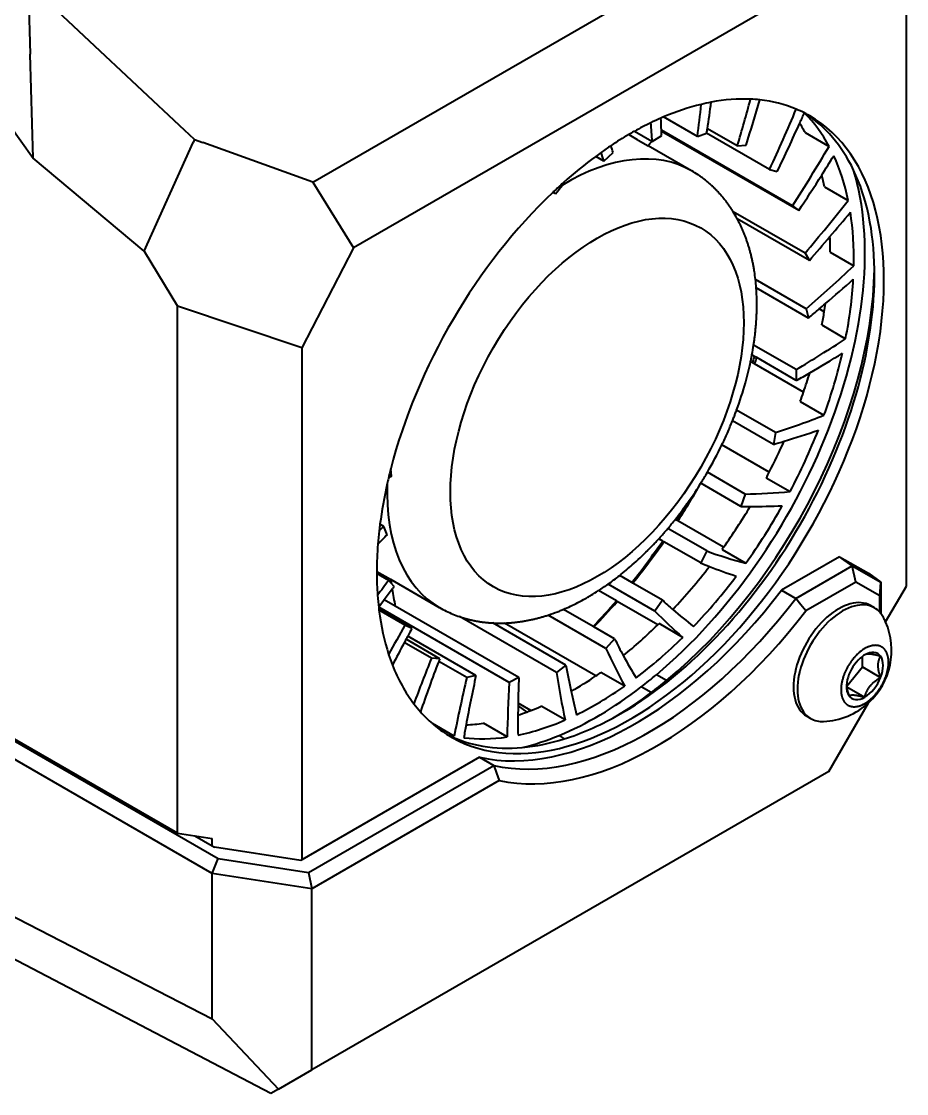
# Model space of a CAD drawing. Header units: millimetres. Extents: x 15 to 415, y 5 to 292.
# Drawn here: x 323.65 to 343.39, y 75.2 to 99.12 of the extents above; entities that cross this region are included whole.
import ezdxf

# ---------------------------------------------------------------- set-up
doc = ezdxf.new("R2010")
doc.units = ezdxf.units.MM
doc.layers.add('Geometries', color=7, linetype='Continuous')

msp = doc.modelspace()

# ---------------------------------------------------------------- linework, layer by layer
at = {"layer": 'Geometries', "linetype": 'Continuous', "lineweight": 40}
for p, q in [((330.1509, 95.5359), (341.3634, 102.0094)), ((342.2002, 100.5048), (331.0558, 94.0706)), ((323.8048, 99.967), (327.288, 96.7007)), ((323.8048, 99.967), (323.8489, 98.3965)), ((343.3938, 86.5204), (343.3938, 99.6626)), ((323.9141, 96.0728), (323.8489, 98.3965)), ((322.6703, 97.8066), (323.9141, 96.0728)), ((338.7299, 96.5566), (337.9742, 96.9928)), ((327.5131, 96.4896), (327.288, 96.7007)), ((337.711, 96.4473), (337.3222, 96.6718)), ((340.8513, 95.0082), (337.9273, 96.6964)), ((340.9897, 94.9024), (337.9284, 96.6698)), ((339.6185, 96.3455), (338.9529, 96.7298)), ((341.135, 96.6426), (341.6653, 96.3364)), ((326.3904, 93.995), (327.484, 96.4249)), ((327.5131, 96.4896), (327.484, 96.4249)), ((327.5131, 96.4896), (327.7001, 96.422)), ((330.1509, 95.5359), (327.7001, 96.422)), ((337.197, 96.6002), (337.2727, 96.5565)), ((337.2727, 96.5565), (337.3835, 96.4926)), ((337.4109, 96.4767), (337.3835, 96.4926)), ((337.4109, 96.4767), (337.63, 96.3502)), ((337.7205, 96.4418), (337.711, 96.4473)), ((337.7205, 96.4418), (337.9321, 96.5813)), ((338.7299, 96.5566), (338.9288, 96.6339)), ((338.9288, 96.6339), (338.9392, 96.6379)), ((340.3386, 95.8199), (338.9288, 96.6339)), ((336.6449, 96.0074), (336.8473, 96.1975)), ((338.5968, 95.7921), (337.63, 96.3502)), ((339.6185, 96.3455), (339.8144, 96.3643)), ((326.3904, 93.995), (323.9141, 96.0728)), ((336.6449, 96.0074), (336.4606, 96.1138)), ((338.6039, 95.7879), (338.6031, 95.7884)), ((340.3386, 95.8199), (340.5103, 95.7752)), ((330.1509, 95.5359), (331.0558, 94.0706)), ((335.6355, 95.3709), (335.7172, 95.4741)), ((335.7172, 95.4741), (335.7434, 95.5072)), ((335.561, 95.2768), (335.5038, 95.3098)), ((335.561, 95.2768), (335.6349, 95.3702)), ((335.6349, 95.3702), (335.6355, 95.3709)), ((341.5621, 95.4349), (342.0924, 95.1287)), ((340.8513, 95.0082), (340.9897, 94.9024)), ((341.129, 93.9542), (339.5271, 94.879)), ((341.2265, 93.793), (339.6183, 94.7215)), ((331.0558, 94.0706), (329.903, 91.8416)), ((326.3904, 93.995), (327.135, 92.7699)), ((341.129, 93.9542), (341.2265, 93.793)), ((341.6872, 93.9784), (342.2175, 93.6722)), ((341.1566, 92.7146), (340.0238, 93.3686)), ((341.2081, 92.5066), (340.0413, 93.1803)), ((327.135, 92.1758), (327.135, 92.7699)), ((329.903, 91.8416), (327.135, 92.7699)), ((341.1566, 92.7146), (341.2081, 92.5066)), ((341.5578, 92.6446), (341.4475, 92.7083)), ((341.5037, 92.3515), (342.034, 92.0454)), ((327.135, 81.0113), (327.135, 92.1758)), ((340.9327, 91.3562), (339.9833, 91.9043)), ((329.903, 91.8416), (329.903, 80.4172)), ((340.0059, 91.6494), (339.9459, 91.6841)), ((340.0524, 91.6226), (340.0059, 91.6494)), ((340.9353, 91.1128), (340.0524, 91.6226)), ((339.9588, 91.5072), (339.9157, 91.5321)), ((340.0045, 91.4808), (339.9588, 91.5072)), ((341.0951, 90.8511), (340.0045, 91.4808)), ((340.9327, 91.3562), (340.9353, 91.1128)), ((340.4694, 89.9524), (339.6039, 90.4521)), ((341.0213, 90.642), (341.5516, 90.3358)), ((340.423, 89.6866), (339.5119, 90.2127)), ((340.4694, 89.9524), (340.423, 89.6866)), ((340.3325, 89.0692), (339.2765, 89.679)), ((331.9071, 88.9791), (331.8879, 89.1392)), ((339.7916, 88.5788), (338.9505, 89.0644)), ((338.7982, 88.8118), (338.8042, 88.8214)), ((339.6988, 88.3049), (338.8042, 88.8214)), ((340.2661, 88.942), (340.7965, 88.6359)), ((339.7916, 88.5788), (339.6988, 88.3049)), ((338.2638, 88.0497), (338.276, 88.0653)), ((331.7333, 87.8571), (331.6491, 87.9057)), ((331.8083, 87.6713), (331.7333, 87.8571)), ((338.9359, 87.3094), (338.0688, 87.81)), ((338.2654, 87.9987), (338.2367, 88.0153)), ((338.295, 87.9816), (338.2654, 87.9987)), ((339.3144, 87.3931), (338.295, 87.9816)), ((337.9545, 87.5314), (337.8681, 87.5812)), ((337.9818, 87.5156), (337.9545, 87.5314)), ((338.8016, 87.0423), (337.9818, 87.5156)), ((339.2789, 87.3432), (339.8092, 87.037)), ((338.9359, 87.3094), (338.8016, 87.0423)), ((341.9009, 87.1809), (340.6025, 86.4313)), ((341.9009, 87.1809), (342.5421, 86.8162)), ((342.18, 86.9746), (341.9009, 87.1809)), ((331.5769, 86.8546), (331.8841, 86.6772)), ((340.9207, 86.2476), (342.18, 86.9746)), ((342.18, 86.9746), (342.1813, 86.9738)), ((342.1813, 86.9738), (342.8218, 86.6095)), ((342.2623, 86.6138), (342.1813, 86.9738)), ((331.8432, 86.651), (331.5769, 86.8048)), ((331.8981, 86.5889), (331.8432, 86.651)), ((331.8841, 86.6772), (332.9718, 86.0493)), ((337.2654, 86.6071), (336.9952, 86.7631)), ((337.2878, 86.5941), (337.2654, 86.6071)), ((337.9485, 86.2127), (337.2878, 86.5941)), ((342.2623, 86.6138), (341.1485, 85.9708)), ((342.7995, 86.3083), (342.2623, 86.6138)), ((342.5421, 86.8162), (342.8218, 86.6095)), ((342.7995, 86.3083), (342.8224, 86.608)), ((342.8218, 86.6095), (342.8224, 86.608)), ((342.8224, 86.608), (342.8224, 85.9135)), ((331.962, 86.5166), (331.8981, 86.5889)), ((336.9208, 86.194), (336.5223, 86.424)), ((337.7799, 85.9667), (336.7364, 86.5691)), ((340.6025, 86.4313), (340.9207, 86.2476)), ((342.9273, 85.7251), (343.3938, 86.5204)), ((331.9867, 86.0778), (331.7439, 86.218)), ((336.9408, 86.1824), (336.9208, 86.194)), ((337.8448, 85.6605), (336.9408, 86.1824)), ((337.9485, 86.2127), (337.7799, 85.9667)), ((342.7995, 85.9409), (342.7995, 86.3083)), ((332.3598, 85.5774), (331.6249, 86.0017)), ((334.5338, 84.3737), (331.6251, 86.0531)), ((332.2037, 85.6532), (331.6268, 85.9862)), ((334.7457, 84.4849), (331.9867, 86.0778)), ((332.9718, 86.0493), (332.9723, 86.0489)), ((332.9742, 86.0479), (332.9723, 86.0489)), ((336.6887, 85.1362), (335.4014, 85.8794)), ((336.402, 85.6252), (335.7411, 86.0067)), ((342.679, 86.0394), (342.5915, 86.0899)), ((332.3598, 85.5774), (332.2037, 85.6532)), ((335.5869, 84.5955), (333.4248, 85.8437)), ((335.7953, 84.7613), (334.1647, 85.7028)), ((336.4652, 84.5217), (334.4237, 85.7003)), ((338.4034, 85.3821), (337.8731, 85.6883)), ((333.7903, 84.5334), (332.2696, 85.4113)), ((336.4183, 85.6158), (336.402, 85.6252)), ((336.8824, 85.3478), (336.4183, 85.6158)), ((332.7954, 84.9172), (332.1914, 85.266)), ((332.9804, 84.9042), (332.2298, 85.3376)), ((336.8824, 85.3478), (336.6887, 85.1362)), ((337.0755, 84.9757), (337.0761, 84.9753)), ((342.4076, 84.7232), (342.4076, 84.9545)), ((332.9804, 84.9042), (332.7954, 84.9172)), ((333.5863, 84.483), (332.9582, 84.8456)), ((335.7953, 84.7613), (335.5869, 84.5955)), ((342.0575, 84.2878), (342.4076, 84.7232)), ((342.4076, 84.7232), (342.8159, 84.4874)), ((333.7903, 84.5334), (333.5863, 84.483)), ((334.7457, 84.4849), (334.5338, 84.3737)), ((337.1068, 84.2924), (336.5764, 84.5986)), ((338.0401, 84.4188), (337.8151, 84.5487)), ((337.6966, 84.1476), (337.4754, 84.2754)), ((342.0583, 84.2809), (342.4624, 84.0476)), ((334.7288, 83.8543), (334.9226, 83.7151)), ((335.0128, 83.7488), (334.7298, 83.9122)), ((335.777, 83.538), (335.2466, 83.8442)), ((341.6578, 82.3877), (342.5485, 83.9228)), ((341.254, 83.5712), (341.1665, 83.6217)), ((333.3025, 83.1776), (332.8184, 83.457)), ((334.4857, 83.1596), (333.9553, 83.4658)), ((323.4634, 83.0903), (328.037, 80.4497)), ((327.135, 81.0113), (323.4987, 83.1107)), ((335.6469, 83.1947), (335.7574, 83.1154)), ((327.9076, 80.1162), (323.3598, 82.7418)), ((333.8689, 82.7069), (329.903, 80.4172)), ((333.8689, 82.7069), (334.1871, 82.5232)), ((329.2134, 75.2029), (315.3315, 82.4687)), ((330.055, 80.1375), (334.1871, 82.5232)), ((341.6578, 82.3877), (330.1298, 75.732)), ((334.3089, 82.1852), (330.1298, 79.7724)), ((320.1252, 80.8743), (327.9076, 76.8698)), ((327.135, 81.0113), (327.5214, 80.9516)), ((327.5214, 80.9516), (327.9077, 80.7285)), ((327.5214, 80.9516), (327.9077, 80.8918)), ((327.9077, 80.7285), (327.9077, 80.8918)), ((327.9077, 80.7285), (327.9542, 80.7016)), ((329.8797, 80.4038), (327.9542, 80.7016)), ((327.9076, 80.1162), (328.037, 80.4497)), ((328.037, 80.4497), (330.055, 80.1375)), ((329.903, 80.4172), (329.8797, 80.4038)), ((330.055, 80.1375), (330.1298, 79.7724)), ((330.1298, 79.7724), (327.9076, 80.1162)), ((327.9076, 76.8698), (327.9076, 80.1162)), ((330.1298, 75.732), (330.1298, 79.7724)), ((327.9076, 76.8698), (329.3859, 75.3025)), ((329.3859, 75.3025), (330.1298, 75.732)), ((329.3859, 75.3025), (329.2134, 75.2029))]:
    msp.add_line(p, q, dxfattribs=at)
at = {"layer": 'Geometries', "linetype": 'Continuous', "lineweight": 40, "flags": 128}
for points in [[(338.6031, 95.7884), (338.601, 95.7896), (338.5968, 95.7921)], [(339.5271, 94.879), (339.52, 94.8904), (339.5103, 94.9057), (339.5006, 94.921), (339.4907, 94.9362), (339.4808, 94.9512), (339.4708, 94.9662), (339.4608, 94.9811), (339.4507, 94.996), (339.4405, 95.0107), (339.4302, 95.0253), (339.4198, 95.0399), (339.4094, 95.0543), (339.3989, 95.0687), (339.3883, 95.083), (339.3777, 95.0972), (339.3669, 95.1113), (339.3561, 95.1253), (339.3453, 95.1393), (339.3343, 95.1531), (339.3233, 95.1669), (339.3122, 95.1805), (339.3011, 95.1941), (339.2898, 95.2076), (339.2785, 95.221), (339.2672, 95.2343), (339.2557, 95.2475), (339.2442, 95.2606), (339.2327, 95.2736), (339.221, 95.2866), (339.2093, 95.2994), (339.1975, 95.3122), (339.1857, 95.3248), (339.1737, 95.3374), (339.1618, 95.3499), (339.1497, 95.3623), (339.1376, 95.3746), (339.1254, 95.3868), (339.1131, 95.3989), (339.1008, 95.4109), (339.0884, 95.4228), (339.076, 95.4347), (339.0635, 95.4464), (339.0509, 95.458), (339.0382, 95.4696), (339.0255, 95.4811), (339.0127, 95.4924), (338.9999, 95.5037), (338.987, 95.5149), (338.974, 95.526), (338.961, 95.537), (338.9479, 95.5479), (338.9348, 95.5587), (338.9215, 95.5694), (338.9083, 95.58), (338.8949, 95.5906), (338.8815, 95.601), (338.868, 95.6113), (338.8545, 95.6216), (338.8409, 95.6317), (338.8273, 95.6418), (338.8136, 95.6517), (338.7998, 95.6616), (338.786, 95.6714), (338.7721, 95.681), (338.7582, 95.6906), (338.7442, 95.7001), (338.7441, 95.7002)], [(340.0004, 93.5438), (339.9981, 93.5586), (339.9948, 93.5792), (339.9914, 93.5998), (339.9879, 93.6204), (339.9843, 93.6409), (339.9807, 93.6614), (339.9769, 93.6818), (339.973, 93.7021), (339.9691, 93.7224), (339.965, 93.7426), (339.9609, 93.7627), (339.9566, 93.7828), (339.9523, 93.8029), (339.9479, 93.8229), (339.9434, 93.8428), (339.9388, 93.8626), (339.9341, 93.8824), (339.9293, 93.9022), (339.9244, 93.9218), (339.9194, 93.9414), (339.9143, 93.961), (339.9092, 93.9804), (339.9039, 93.9998), (339.8986, 94.0192), (339.8932, 94.0384), (339.8876, 94.0577), (339.882, 94.0768), (339.8763, 94.0959), (339.8705, 94.1148), (339.8646, 94.1338), (339.8586, 94.1526), (339.8526, 94.1714), (339.8464, 94.1901), (339.8402, 94.2088), (339.8338, 94.2273), (339.8274, 94.2458), (339.8209, 94.2643), (339.8143, 94.2826), (339.8076, 94.3009), (339.8008, 94.3191), (339.7939, 94.3372), (339.787, 94.3553), (339.7799, 94.3732), (339.7728, 94.3911), (339.7656, 94.4089), (339.7583, 94.4267), (339.7509, 94.4443), (339.7434, 94.4619), (339.7359, 94.4794), (339.7282, 94.4968), (339.7205, 94.5142), (339.7127, 94.5315), (339.7048, 94.5486), (339.6968, 94.5657), (339.6887, 94.5828), (339.6806, 94.5997), (339.6723, 94.6166), (339.664, 94.6334), (339.6556, 94.65), (339.6472, 94.6667), (339.6386, 94.6832), (339.6299, 94.6996), (339.6212, 94.716), (339.6183, 94.7215)], [(339.9833, 91.9043), (339.9859, 91.9212), (339.9893, 91.9442), (339.9927, 91.9673), (339.9959, 91.9903), (339.9991, 92.0133), (340.0022, 92.0363), (340.0052, 92.0593), (340.0081, 92.0823), (340.0109, 92.1053), (340.0137, 92.1282), (340.0163, 92.1511), (340.0189, 92.174), (340.0214, 92.1969), (340.0237, 92.2198), (340.026, 92.2426), (340.0283, 92.2654), (340.0304, 92.2882), (340.0324, 92.311), (340.0344, 92.3338), (340.0362, 92.3565), (340.038, 92.3793), (340.0397, 92.4019), (340.0413, 92.4246), (340.0428, 92.4473), (340.0442, 92.4699), (340.0455, 92.4925), (340.0468, 92.5151), (340.0479, 92.5376), (340.049, 92.5601), (340.0499, 92.5826), (340.0508, 92.6051), (340.0516, 92.6276), (340.0518, 92.6318)], [(339.9157, 91.5321), (339.9196, 91.5506), (339.9244, 91.5738), (339.9291, 91.5971), (339.9337, 91.6203), (339.9343, 91.6237)], [(339.9343, 91.6237), (339.9382, 91.6435), (339.9426, 91.6667), (339.9459, 91.6841)], [(339.567, 90.3535), (339.5715, 90.3653), (339.5803, 90.3884), (339.5889, 90.4115), (339.5975, 90.4346), (339.6039, 90.4521)], [(339.5119, 90.2126), (339.5177, 90.2271), (339.5269, 90.2501), (339.5359, 90.2731), (339.545, 90.2962), (339.5539, 90.3192), (339.5628, 90.3423), (339.567, 90.3535)], [(338.4023, 88.2313), (338.4136, 88.2466), (338.4284, 88.2666), (338.4431, 88.2867), (338.4461, 88.2909)], [(338.4461, 88.2909), (338.4577, 88.3068), (338.4598, 88.3097)], [(338.2367, 88.0153), (338.248, 88.0296), (338.2633, 88.049), (338.2638, 88.0497)], [(338.0198, 87.7526), (338.0287, 87.7629), (338.0446, 87.7816), (338.0606, 87.8003), (338.0688, 87.81)], [(337.7829, 87.4891), (337.7838, 87.49), (337.8004, 87.5078), (337.817, 87.5256), (337.8336, 87.5435), (337.8501, 87.5614), (337.8665, 87.5794), (337.8681, 87.5812)], [(337.8681, 87.5812), (337.8829, 87.5975), (337.8993, 87.6156), (337.9121, 87.6299)], [(337.9121, 87.6299), (337.9156, 87.6338), (337.9319, 87.6521), (337.9481, 87.6704), (337.9643, 87.6888), (337.9805, 87.7072), (337.9966, 87.7257), (338.0127, 87.7443), (338.0198, 87.7526)], [(337.6216, 87.3225), (337.6323, 87.3333), (337.6394, 87.3404)], [(336.2291, 86.2469), (336.2325, 86.2488), (336.2507, 86.2591), (336.2528, 86.2603)], [(336.2528, 86.2603), (336.2633, 86.2663), (336.2825, 86.2773), (336.3017, 86.2884), (336.3208, 86.2997), (336.34, 86.311), (336.3566, 86.3208)], [(341.1485, 85.9708), (341.0347, 86.1093), (340.9207, 86.2476)], [(335.294, 85.8459), (335.2994, 85.8475), (335.3189, 85.8533), (335.3383, 85.8593), (335.3578, 85.8653), (335.3772, 85.8715), (335.3967, 85.8778), (335.4014, 85.8793)], [(335.6076, 85.9528), (335.6112, 85.9541), (335.6168, 85.9563)], [(335.6168, 85.9563), (335.6307, 85.9617), (335.6502, 85.9694), (335.6697, 85.9772), (335.6892, 85.9852), (335.7087, 85.9932), (335.7282, 86.0013), (335.7411, 86.0067)], [(333.4248, 85.8437), (333.4326, 85.8411), (333.4452, 85.8368)], [(333.4452, 85.8368), (333.4488, 85.8356), (333.4651, 85.8303), (333.4813, 85.8251), (333.4977, 85.82), (333.514, 85.815), (333.5305, 85.8101), (333.5469, 85.8053), (333.5634, 85.8006), (333.58, 85.796), (333.5966, 85.7916), (333.6133, 85.7872), (333.6299, 85.7829), (333.6467, 85.7787), (333.6635, 85.7746), (333.6803, 85.7707), (333.6972, 85.7668), (333.7141, 85.7631), (333.7311, 85.7594), (333.7481, 85.7559), (333.7651, 85.7524), (333.7822, 85.7491), (333.7993, 85.7458), (333.8165, 85.7427), (333.8337, 85.7397), (333.851, 85.7368), (333.8683, 85.734), (333.8856, 85.7313), (333.903, 85.7287), (333.9204, 85.7262), (333.9379, 85.7238), (333.9554, 85.7215), (333.9729, 85.7193), (333.9905, 85.7173), (334.0082, 85.7153), (334.0258, 85.7135), (334.0435, 85.7117), (334.0613, 85.7101), (334.079, 85.7086), (334.0969, 85.7071), (334.1147, 85.7058), (334.1326, 85.7046), (334.1505, 85.7035), (334.1647, 85.7028)], [(334.4237, 85.7003), (334.4422, 85.701), (334.4607, 85.7018), (334.4792, 85.7027), (334.4978, 85.7037), (334.5164, 85.7048), (334.535, 85.706), (334.5537, 85.7074), (334.5724, 85.7088), (334.5911, 85.7104), (334.6098, 85.7121), (334.6286, 85.7139), (334.6474, 85.7158), (334.6662, 85.7178), (334.6851, 85.7199), (334.704, 85.7221), (334.7229, 85.7245), (334.7418, 85.727), (334.7608, 85.7295), (334.7797, 85.7322), (334.7987, 85.735), (334.8178, 85.7379), (334.8368, 85.741), (334.8559, 85.7441), (334.875, 85.7474), (334.8941, 85.7507), (334.9132, 85.7542), (334.9324, 85.7578), (334.9516, 85.7615), (334.9707, 85.7653), (334.99, 85.7693), (335.0092, 85.7733), (335.0284, 85.7775), (335.0477, 85.7817), (335.067, 85.7861), (335.0863, 85.7906), (335.1056, 85.7952), (335.1249, 85.8), (335.1443, 85.8048), (335.1485, 85.8059)], [(335.1485, 85.8059), (335.1636, 85.8097), (335.183, 85.8148), (335.2024, 85.82), (335.2217, 85.8252), (335.2411, 85.8306), (335.2606, 85.8361), (335.28, 85.8418), (335.294, 85.8459)], [(342.4624, 83.9067), (342.4742, 83.9136), (342.4861, 83.921), (342.4981, 83.9287), (342.5102, 83.9368), (342.5223, 83.9452), (342.5344, 83.9539), (342.5464, 83.9629), (342.5585, 83.9723), (342.5707, 83.9821), (342.5831, 83.9925), (342.5956, 84.0032), (342.608, 84.0143), (342.6204, 84.0258), (342.6328, 84.0376), (342.6452, 84.0498), (342.6576, 84.0624), (342.6685, 84.0738), (342.6794, 84.0856), (342.6902, 84.0976), (342.701, 84.1099), (342.7116, 84.1224), (342.722, 84.135), (342.7323, 84.1478), (342.7425, 84.1608), (342.7526, 84.174), (342.7627, 84.1877), (342.7727, 84.2016), (342.7825, 84.2157), (342.7922, 84.2299), (342.8017, 84.2444), (342.8109, 84.2587), (342.8199, 84.2732), (342.8287, 84.2878), (342.8374, 84.3025), (342.846, 84.3176), (342.8543, 84.3329), (342.8625, 84.3482), (342.8705, 84.3636), (342.8782, 84.379), (342.8855, 84.3943), (342.8927, 84.4096), (342.8996, 84.4249), (342.9062, 84.4402), (342.9128, 84.4558), (342.9191, 84.4714), (342.9251, 84.487), (342.9308, 84.5025), (342.9364, 84.518), (342.9415, 84.5332), (342.9464, 84.5483), (342.9511, 84.5634), (342.9554, 84.5783), (342.9601, 84.5952), (342.9645, 84.612), (342.9686, 84.6287), (342.9723, 84.6451), (342.9756, 84.6614), (342.9787, 84.6772), (342.9814, 84.6929), (342.9838, 84.7083), (342.9859, 84.7235), (342.9877, 84.7388), (342.9893, 84.7538), (342.9905, 84.7686), (342.9915, 84.7832), (342.9922, 84.7974), (342.9926, 84.8115), (342.9927, 84.8252), (342.9926, 84.8388), (342.9922, 84.8523), (342.9915, 84.8658), (342.9905, 84.8792), (342.9893, 84.8925), (342.9878, 84.9055), (342.986, 84.9184), (342.9839, 84.9312), (342.9815, 84.9439), (342.9788, 84.9566), (342.9757, 84.9692), (342.9723, 84.9816), (342.9686, 84.9938), (342.9645, 85.0058), (342.9602, 85.0176), (342.9554, 85.0291), (342.951, 85.0392), (342.9462, 85.049), (342.9412, 85.0586), (342.936, 85.068), (342.9304, 85.0771), (342.9248, 85.0858), (342.9188, 85.0943), (342.9127, 85.1025), (342.9062, 85.1104), (342.8995, 85.1182), (342.8924, 85.1256), (342.8852, 85.1328), (342.8776, 85.1396), (342.8699, 85.1462), (342.8621, 85.1523), (342.854, 85.158), (342.8458, 85.1634), (342.8374, 85.1685), (342.8286, 85.1734), (342.8196, 85.1779), (342.8104, 85.182), (342.801, 85.1858), (342.7915, 85.1892), (342.782, 85.1922), (342.7723, 85.1949), (342.7625, 85.1972), (342.7526, 85.1991), (342.7423, 85.2008), (342.7319, 85.202), (342.7215, 85.2029), (342.7109, 85.2035), (342.7002, 85.2037), (342.6896, 85.2035), (342.679, 85.2031), (342.6683, 85.2022), (342.6576, 85.2011), (342.6453, 85.1994), (342.6329, 85.1973), (342.6205, 85.1948), (342.6081, 85.192), (342.5957, 85.1887), (342.5835, 85.1851), (342.5713, 85.1812), (342.5592, 85.177), (342.5471, 85.1724), (342.5347, 85.1675), (342.5225, 85.1622), (342.5103, 85.1566), (342.4982, 85.1507), (342.4861, 85.1445), (342.4742, 85.1381), (342.4624, 85.1314), (342.4505, 85.1244), (342.4386, 85.1171), (342.4266, 85.1094), (342.4145, 85.1013), (342.4024, 85.0928), (342.3904, 85.0842), (342.3783, 85.0751), (342.3662, 85.0657), (342.354, 85.0559), (342.3416, 85.0456), (342.3292, 85.0349), (342.3167, 85.0238), (342.3043, 85.0123), (342.2919, 85.0005), (342.2795, 84.9883), (342.2671, 84.9757), (342.2562, 84.9642), (342.2453, 84.9525), (342.2345, 84.9404), (342.2237, 84.9281), (342.2131, 84.9156), (342.2027, 84.9031), (342.1924, 84.8903), (342.1822, 84.8773), (342.1722, 84.864), (342.162, 84.8504), (342.152, 84.8365), (342.1422, 84.8224), (342.1325, 84.8081), (342.123, 84.7937), (342.1138, 84.7794), (342.1048, 84.7649), (342.096, 84.7503), (342.0874, 84.7355), (342.0788, 84.7204), (342.0704, 84.7052), (342.0622, 84.6899), (342.0542, 84.6745), (342.0465, 84.659), (342.0392, 84.6438), (342.032, 84.6285), (342.0251, 84.6132), (342.0185, 84.5978), (342.0119, 84.5822), (342.0057, 84.5666), (341.9996, 84.5511), (341.9939, 84.5355), (341.9884, 84.52), (341.9832, 84.5048), (341.9783, 84.4897), (341.9737, 84.4747), (341.9693, 84.4597), (341.9646, 84.4428), (341.9602, 84.426), (341.9562, 84.4094), (341.9524, 84.3929), (341.9491, 84.3766), (341.946, 84.3608), (341.9433, 84.3452), (341.9409, 84.3298), (341.9388, 84.3146), (341.937, 84.2993), (341.9354, 84.2842), (341.9342, 84.2694), (341.9332, 84.2549), (341.9326, 84.2406), (341.9322, 84.2266), (341.932, 84.2128), (341.9322, 84.1993), (341.9326, 84.1857), (341.9332, 84.1723), (341.9342, 84.1589), (341.9354, 84.1455), (341.9369, 84.1325), (341.9387, 84.1196), (341.9408, 84.1069), (341.9432, 84.0942), (341.946, 84.0814), (341.949, 84.0689), (341.9524, 84.0564), (341.9561, 84.0442), (341.9602, 84.0322), (341.9646, 84.0205), (341.9693, 84.0089), (341.9737, 83.9989), (341.9785, 83.989), (341.9835, 83.9794), (341.9887, 83.9701), (341.9943, 83.9609), (341.9999, 83.9522), (342.0059, 83.9438), (342.012, 83.9356), (342.0185, 83.9277), (342.0253, 83.9199), (342.0323, 83.9124), (342.0396, 83.9053), (342.0471, 83.8984), (342.0548, 83.8919), (342.0626, 83.8858), (342.0707, 83.88), (342.0789, 83.8746), (342.0874, 83.8695), (342.0962, 83.8647), (342.1051, 83.8602), (342.1143, 83.856), (342.1237, 83.8523), (342.1332, 83.8488), (342.1427, 83.8458), (342.1524, 83.8432), (342.1622, 83.8409), (342.1722, 83.8389), (342.1824, 83.8373), (342.1928, 83.836), (342.2033, 83.8351), (342.2138, 83.8346), (342.2245, 83.8344), (342.2351, 83.8345), (342.2457, 83.835), (342.2564, 83.8358), (342.2671, 83.8369), (342.2795, 83.8386), (342.2918, 83.8407), (342.3042, 83.8432), (342.3166, 83.8461), (342.329, 83.8493), (342.3412, 83.8529), (342.3534, 83.8568), (342.3655, 83.861), (342.3777, 83.8656), (342.39, 83.8706), (342.4022, 83.8759), (342.4144, 83.8815), (342.4265, 83.8874), (342.4386, 83.8935), (342.4505, 83.9), (342.4624, 83.9067)], [(342.5047, 85.0049), (342.5029, 85.0046), (342.4977, 85.0035), (342.4926, 85.0023), (342.4877, 85.001), (342.4829, 84.9995), (342.4793, 84.9983), (342.4757, 84.9969), (342.4722, 84.9954), (342.4689, 84.9939), (342.4656, 84.9922), (342.4624, 84.9904)], [(342.7995, 84.9632), (342.7909, 84.9655), (342.779, 84.9685), (342.7674, 84.9715), (342.7561, 84.9743), (342.7451, 84.9769), (342.7345, 84.9795), (342.7231, 84.9821), (342.7121, 84.9846), (342.7014, 84.987), (342.691, 84.9892), (342.6809, 84.9913), (342.6705, 84.9934), (342.6605, 84.9953), (342.6507, 84.9971), (342.6412, 84.9987), (342.632, 85.0002), (342.6231, 85.0016), (342.6129, 85.003), (342.6031, 85.0043), (342.5936, 85.0053), (342.5844, 85.0062), (342.5754, 85.0069), (342.5667, 85.0075), (342.5582, 85.0079), (342.5501, 85.008), (342.5422, 85.008), (342.5362, 85.0079), (342.5304, 85.0077), (342.5247, 85.0073), (342.5192, 85.0068), (342.5138, 85.0062), (342.5083, 85.0055), (342.5047, 85.0049)], [(342.7612, 84.7547), (342.7614, 84.7669), (342.7618, 84.7789), (342.7626, 84.7907), (342.7638, 84.8024), (342.7652, 84.814), (342.7666, 84.8231), (342.7682, 84.832), (342.7699, 84.8409), (342.7719, 84.8498), (342.7741, 84.8587), (342.7767, 84.868), (342.7795, 84.8773), (342.7826, 84.8866), (342.786, 84.8959), (342.7896, 84.9052), (342.7935, 84.9145), (342.7968, 84.9219), (342.8002, 84.9292), (342.8039, 84.9366), (342.8077, 84.944), (342.8117, 84.9514), (342.8159, 84.9589)], [(342.8159, 84.9589), (342.8032, 84.9622), (342.7995, 84.9632)], [(342.8159, 84.4874), (342.8113, 84.5009), (342.807, 84.514), (342.8028, 84.5268), (342.7989, 84.5394), (342.7953, 84.5516), (342.7918, 84.5636), (342.7885, 84.5753), (342.7852, 84.588), (342.7821, 84.6003), (342.7792, 84.6124), (342.7766, 84.6243), (342.7741, 84.6359), (342.7718, 84.6479), (342.7697, 84.6598), (342.7679, 84.6714), (342.7662, 84.6828), (342.7648, 84.694), (342.7637, 84.705), (342.7626, 84.7178), (342.7618, 84.7303), (342.7614, 84.7426), (342.7612, 84.7547)], [(342.4624, 84.0476), (342.4659, 84.0603), (342.4695, 84.0728), (342.4732, 84.0849), (342.477, 84.0967), (342.4809, 84.1083), (342.4849, 84.1196), (342.4891, 84.1307), (342.4937, 84.1426), (342.4985, 84.1542), (342.5035, 84.1656), (342.5086, 84.1768), (342.5138, 84.1877), (342.5195, 84.1991), (342.5254, 84.2102), (342.5315, 84.2211), (342.5377, 84.2318), (342.5441, 84.2423), (342.5507, 84.2526), (342.5587, 84.2646), (342.567, 84.2763), (342.5756, 84.2878), (342.5844, 84.2991), (342.5938, 84.3105), (342.6035, 84.3216), (342.6135, 84.3326), (342.6239, 84.3435), (342.6346, 84.3543), (342.6434, 84.3627), (342.6524, 84.371), (342.6616, 84.3792), (342.6711, 84.3874), (342.6809, 84.3956), (342.6916, 84.4042), (342.7027, 84.4128), (342.7141, 84.4213), (342.7258, 84.4299), (342.738, 84.4384), (342.7506, 84.447), (342.7607, 84.4537), (342.7712, 84.4604), (342.7819, 84.4671), (342.7929, 84.4739), (342.8043, 84.4806), (342.8159, 84.4874)], [(342.0551, 84.316), (342.0555, 84.3088), (342.0567, 84.2958), (342.0575, 84.2878)], [(342.0575, 84.2878), (342.0581, 84.2826), (342.0583, 84.2809)], [(342.0583, 84.2809), (342.0595, 84.272), (342.061, 84.2612), (342.0628, 84.2502), (342.0648, 84.239), (342.067, 84.2276), (342.0696, 84.2153), (342.0724, 84.2027), (342.0755, 84.1898), (342.0789, 84.1767), (342.0825, 84.1632), (342.0864, 84.1494), (342.0897, 84.1383), (342.0931, 84.127), (342.0967, 84.1154), (342.1006, 84.1036), (342.1046, 84.0915), (342.1088, 84.0792)], [(342.1088, 84.0792), (342.1123, 84.0811), (342.1159, 84.0829), (342.1196, 84.0846), (342.1234, 84.0862), (342.1273, 84.0876), (342.1314, 84.0889), (342.1355, 84.0902), (342.1402, 84.0914), (342.145, 84.0925), (342.1499, 84.0934), (342.155, 84.0943), (342.1603, 84.095), (342.166, 84.0956), (342.1718, 84.0961), (342.1779, 84.0965), (342.1841, 84.0967), (342.1905, 84.0968), (342.1971, 84.0968), (342.2051, 84.0966), (342.2134, 84.0962), (342.222, 84.0957), (342.2309, 84.095), (342.2402, 84.0941), (342.2499, 84.093), (342.2599, 84.0917), (342.2703, 84.0902), (342.2811, 84.0886), (342.2898, 84.0871), (342.2988, 84.0855), (342.308, 84.0838), (342.3176, 84.082), (342.3273, 84.0801), (342.3381, 84.0779), (342.3491, 84.0755), (342.3605, 84.073), (342.3723, 84.0703), (342.3844, 84.0674), (342.397, 84.0644), (342.4072, 84.0619), (342.4176, 84.0593), (342.4284, 84.0565), (342.4394, 84.0537), (342.4507, 84.0507), (342.4624, 84.0476)], [(334.1871, 82.5232), (334.2479, 82.3542), (334.3089, 82.1852)]]:
    msp.add_lwpolyline(points, dxfattribs=at)
at = {"layer": 'Geometries', "linetype": 'Continuous', "lineweight": 40}
for centre, radius, start, end in [((337.3248, 93.589), 2.5439, 56.08823, 59.81213), ((336.9568, 93.2861), 3.0239, 28.33911, 31.78867), ((335.5744, 92.8642), 4.4779, 6.46752, 8.72976), ((335.3365, 92.8373), 4.7173, 4.16908, 6.46644), ((334.841, 92.8069), 5.2137, 358.07589, 4.10668), ((333.2731, 92.9322), 6.7885, 349.40551, 351.29145), ((332.6433, 93.061), 7.4314, 344.39964, 348.12686), ((332.0447, 93.2291), 8.0532, 339.8282, 344.39312), ((331.4832, 93.4377), 8.6522, 336.15905, 338.11539), ((331.3338, 93.5036), 8.8155, 334.28794, 336.15987), ((331.191, 93.5732), 8.9744, 329.84073, 334.28303), ((331.1672, 93.5862), 9.0016, 328.03952, 329.84496), ((331.2583, 93.5281), 8.8935, 324.07175, 327.97309), ((331.4632, 93.3798), 8.6405, 322.04281, 323.42602), ((331.6334, 93.2455), 8.4237, 319.81491, 321.61869), ((332.41, 92.518), 7.359, 311.38275, 315.08876), ((332.1084, 92.8219), 7.7871, 315.25731, 316.77845), ((332.7699, 92.1109), 6.8156, 308.31231, 311.37556), ((333.063, 91.7399), 6.3428, 305.39098, 308.31247), ((333.4736, 91.1389), 5.6147, 300.89474, 302.88715), ((333.2984, 91.4091), 5.9367, 302.89134, 305.38759), ((333.7748, 90.6111), 5.007, 295.09171, 299.3524), ((334.2437, 88.2523), 2.5438, 240.06314, 243.91204), ((334.2546, 88.2757), 2.5697, 243.92178, 251.16096), ((334.0926, 89.8804), 4.2097, 288.11371, 291.09246), ((333.9312, 90.2821), 4.6427, 292.94449, 295.06492), ((334.3223, 88.7071), 3.0085, 266.99725, 271.93294), ((341.4742, 85.0895), 1.586, 312.63849, 23.62518), ((341.4742, 85.0895), 1.586, 23.62518, 27.47901), ((341.4742, 85.0895), 1.586, 272.52099, 312.63849)]:
    msp.add_arc(centre, radius, start, end, dxfattribs=at)
for centre, major_axis, start_param, end_param in [((337.2337, 90.0895), (4, 6.9282), 0.2916887, 0.461299), ((322.3945, 94.6905), (-13.1947, -22.8539), 1.9613015, 2.0048086), ((320.6866, 95.1967), (14.8159, 25.6619), 5.077318, 5.1147047), ((337.2337, 90.0895), (4, 6.9282), 0.2498112, 0.2916887), ((337.2337, 90.0895), (4, 6.9282), 0.0726578, 0.2498112), ((337.2337, 90.0895), (4, 6.9282), 0.5020405, 0.654113), ((320.3146, 89.4037), (-13.1947, -22.8539), 2.1940121, 2.2253628), ((337.2337, 90.0895), (4, 6.9282), 0.461299, 0.5020405), ((318.3546, 89.2694), (14.8159, 25.6619), 5.313561, 5.3363954), ((325.2344, 99.752), (-13.1947, -22.8539), 1.728591, 1.7850403), ((337.2337, 90.0895), (4, 6.9282), 0.0294598, 0.0726578), ((337.2337, 90.0895), (4, 6.9282), 3.115073, 6.2831853), ((337.2337, 90.0895), (4, 6.9282), 0.6648717, 0.704702), ((337.2337, 90.0895), (4, 6.9282), 0.654113, 0.6648717), ((317.0005, 83.4092), (14.8159, 25.6619), 5.5476199, 5.5591328), ((323.8705, 100.8714), (14.8159, 25.6619), 4.885056, 4.8936159), ((337.2337, 90.0895), (4, 6.9282), 0.0278276, 0.0294598), ((336.4914, 90.5124), (4.05, 7.0148), 5.9411002, 6.1273499), ((337.2337, 90.0895), (4, 6.9282), 0.0265196, 0.0278276), ((337.2337, 90.0895), (4, 6.9282), 0, 0.0265196), ((337.0216, 90.212), (-4, -6.9282), 2.7647273, 3.115073), ((337.2337, 90.0895), (4, 6.9282), 0.7713258, 0.7918821), ((337.2337, 90.0895), (4, 6.9282), 0.7697538, 0.7713258), ((337.2337, 90.0895), (4, 6.9282), 0.704702, 0.7697538), ((319.1068, 84.1768), (-13.1947, -22.8539), 2.4267227, 2.4471853), ((317.0005, 83.4092), (14.8159, 25.6619), 5.5464913, 5.5476199), ((317.0005, 83.4092), (14.8159, 25.6619), 5.5427391, 5.5464913), ((318.3546, 89.2694), (14.8159, 25.6619), 5.3100285, 5.313561), ((323.8705, 100.8714), (14.8159, 25.6619), 4.8446074, 4.885056), ((335.961, 90.8186), (4.05, 7.0148), 5.9411002, 5.9889042), ((337.2337, 90.0895), (4, 6.9282), 0.7918821, 0.8618291), ((328.8367, 110.2779), (-13.1947, -22.8539), 1.2760883, 1.2810189), ((335.7843, 90.9207), (-2.8125, -4.8714), 3.1415925, 3.9438625), ((337.2337, 90.0895), (4, 6.9282), 0.9010056, 0.9224981), ((337.2337, 90.0895), (4, 6.9282), 0.8618291, 0.9010056), ((318.8361, 79.2914), (-13.1947, -22.8539), 2.6594332, 2.6706624), ((316.697, 77.9318), (14.8159, 25.6619), 5.7754497, 5.7832758), ((328.6812, 104.3154), (-13.1947, -22.8539), 1.4958804, 1.5549584), ((337.2337, 90.0895), (4, 6.9282), 0.9224981, 1.0537834), ((327.7349, 105.9877), (14.8159, 25.6619), 4.6438295, 4.6609906), ((336.4914, 90.5124), (4.05, 7.0148), 5.7083897, 5.8963271), ((336.4914, 90.5124), (4.225, 7.3179), 4.150382, 5.7901294), ((327.7349, 105.9877), (14.8159, 25.6619), 4.6118968, 4.6438295), ((335.961, 90.8186), (4.05, 7.0148), 5.7083897, 5.7544251), ((337.0216, 90.212), (-4, -6.9282), 2.3747737, 2.7647273), ((337.2337, 90.0895), (4, 6.9282), 1.0537834, 1.0925885), ((317.4607, 73.1327), (14.8159, 25.6619), 6.0081602, 6.009109), ((337.2337, 90.0895), (4, 6.9282), 1.0961841, 2.0230421), ((337.2337, 90.0895), (4, 6.9282), 1.0925885, 1.0961841), ((319.5173, 75.0109), (-13.1947, -22.8539), 2.8921438, 2.8960981), ((332.549, 108.1346), (-13.1947, -22.8539), 1.2631698, 1.3222478), ((332.0713, 110.2697), (14.8159, 25.6619), 4.4037144, 4.42828), ((336.4914, 90.5124), (4.05, 7.0148), 5.4756791, 5.6636165), ((332.0713, 110.2697), (14.8159, 25.6619), 4.3791863, 4.4037144), ((335.961, 90.8186), (4.05, 7.0148), 5.4756791, 5.5280558), ((337.0216, 90.212), (-4, -6.9282), 0.7668191, 2.3747737), ((336.8095, 90.3345), (4.15, 7.188), 4.1382505, 5.4795482), ((336.6293, 111.0039), (-13.1947, -22.8539), 1.0304593, 1.0895373), ((336.6461, 113.4866), (14.8159, 25.6619), 4.1650519, 4.1955694), ((336.4914, 90.5124), (4.05, 7.0148), 5.2429685, 5.4309059), ((336.6461, 113.4866), (14.8159, 25.6619), 4.1582024, 4.1650519), ((335.961, 90.8186), (4.05, 7.0148), 5.2836747, 5.3092704), ((336.6461, 113.4866), (14.8159, 25.6619), 4.1464757, 4.1582024), ((335.961, 90.8186), (4.05, 7.0148), 5.2429685, 5.2836747), ((340.7022, 112.7684), (-13.1947, -22.8539), 0.7977487, 0.8568267), ((333.9104, 91.3902), (-4.75, -8.2272), 1.9060461, 1.9224484), ((333.981, 91.4367), (-4.75, -8.2272), 1.8976253, 1.9139788), ((341.2124, 115.4649), (14.8159, 25.6619), 3.9280624, 3.9628589), ((336.4914, 90.5124), (4.05, 7.0148), 5.010258, 5.1981954), ((341.2124, 115.4649), (14.8159, 25.6619), 3.9137651, 3.9280624), ((335.961, 90.8186), (4.05, 7.0148), 5.0385378, 5.0970756), ((335.961, 90.8186), (4.05, 7.0148), 5.010258, 5.0385378), ((344.5481, 113.3331), (-13.1947, -22.8539), 0.5650381, 0.6241161), ((345.5243, 116.0981), (14.8159, 25.6619), 3.6928604, 3.7301483), ((336.4914, 90.5124), (4.05, 7.0148), 4.7775474, 4.9654848), ((335.961, 90.8186), (4.05, 7.0148), 4.7952916, 4.89013), ((345.5243, 116.0981), (14.8159, 25.6619), 3.6810546, 3.6928604), ((337.2337, 90.0895), (4, 6.9282), 2.0230421, 2.0523868), ((335.961, 90.8186), (4.05, 7.0148), 4.7775474, 4.7952916), ((337.2337, 90.0895), (4, 6.9282), 2.0680156, 2.1962269), ((335.7843, 90.9207), (-2.8125, -4.8714), 5.456744, 6.2831854), ((337.2337, 90.0895), (4, 6.9282), 2.0523868, 2.0680156), ((334.3021, 68.9932), (-13.1947, -22.8539), 4.0556966, 4.0595434), ((333.981, 91.4367), (-4.75, -8.2272), 1.4827651, 1.5850359), ((347.9597, 112.6676), (-13.1947, -22.8539), 0.3323276, 0.3914056), ((333.9104, 91.3902), (-4.75, -8.2272), 1.4907569, 1.5294088), ((335.961, 90.8186), (4.05, 7.0148), 4.5524621, 4.68687), ((349.3492, 115.3519), (14.8159, 25.6619), 3.448344, 3.459475), ((336.4914, 90.5124), (4.05, 7.0148), 4.5448368, 4.7327742), ((349.3492, 115.3519), (14.8159, 25.6619), 3.459475, 3.4974377), ((337.2337, 90.0895), (4, 6.9282), 2.1962269, 2.2177136), ((338.6386, 69.0012), (14.8159, 25.6619), 1.1212383, 1.1264128), ((337.2337, 90.0895), (4, 6.9282), 2.2177136, 2.2607147), ((338.4065, 71.3259), (-13.1947, -22.8539), 4.2884072, 4.3002168), ((337.2337, 90.0895), (4, 6.9282), 2.2607147, 2.3514485), ((333.9104, 91.3902), (-4.75, -8.2272), 1.3083426, 1.4314209), ((333.981, 91.4367), (-4.75, -8.2272), 1.3000874, 1.4233747), ((335.961, 90.8186), (4.05, 7.0148), 4.5448368, 4.5524621), ((350.753, 110.8077), (-13.1947, -22.8539), 0.099617, 0.158695), ((337.2337, 90.0895), (4, 6.9282), 2.3514485, 2.3590652), ((335.961, 90.8186), (4.05, 7.0148), 4.3249176, 4.4856255), ((352.4809, 113.2666), (14.8159, 25.6619), 3.2156334, 3.227869), ((352.4809, 113.2666), (14.8159, 25.6619), 3.227869, 3.2647272), ((337.2337, 90.0895), (4, 6.9282), 2.3590652, 2.4347801), ((343.1245, 72.7762), (14.8159, 25.6619), 1.3539489, 1.3681099), ((352.5554, 102.5646), (14.8159, 25.6619), 2.5203095, 2.5243497), ((336.4914, 90.5124), (4.05, 7.0148), 4.3121263, 4.5000637), ((342.4076, 74.6929), (-13.1947, -22.8539), 4.5238715, 4.5352898), ((342.4076, 74.6929), (-13.1947, -22.8539), 4.5211178, 4.5238715), ((352.5554, 102.5646), (14.8159, 25.6619), 2.5303241, 2.5479705), ((337.342, 90.4761), (4.3, 7.4478), 3.3191029, 4.4928805), ((337.2337, 90.0895), (4, 6.9282), 2.4347801, 2.4793912), ((342.4076, 74.6929), (-13.1947, -22.8539), 4.5352898, 4.543068), ((337.6602, 90.2923), (4.3, 7.4478), 3.3191029, 4.4928805), ((333.9104, 91.3902), (-4.75, -8.2272), 1.1653779, 1.2500784), ((333.981, 91.4367), (-4.75, -8.2272), 1.1566956, 1.2416751), ((352.7774, 107.8536), (-13.1947, -22.8539), 6.1500917, 6.1703119), ((341.879, 84.8558), (0.7125, 1.2341), 0, 3.1415927), ((341.9665, 84.8053), (0.7125, 1.2341), 0, 3.1415927), ((342.4076, 74.6929), (-13.1947, -22.8539), 4.543068, 4.5434205), ((337.2337, 90.0895), (4, 6.9282), 2.4793912, 2.4866311), ((337.2337, 90.0895), (4, 6.9282), 2.4866311, 2.4891858), ((337.2337, 90.0895), (4, 6.9282), 2.4891858, 2.6633497), ((337.837, 90.1903), (-4.425, -7.6643), 0.186428, 1.3430208), ((354.7506, 109.9546), (14.8159, 25.6619), 2.9829229, 3.0320166), ((352.7774, 107.8536), (-13.1947, -22.8539), 6.1703119, 6.2091697), ((341.9665, 84.8053), (0.7125, 1.2341), 6.0953424, 6.2831853), ((341.9665, 84.8053), (0.7125, 1.2341), 6.0537326, 6.0953424), ((341.9665, 84.8053), (0.7125, 1.2341), 5.9304687, 6.0537326), ((347.2528, 77.5073), (14.8159, 25.6619), 1.5866595, 1.6118271), ((335.961, 90.8186), (4.05, 7.0148), 4.1229299, 4.2621196), ((335.961, 90.8186), (4.05, 7.0148), 4.2621196, 4.2673531), ((346.0898, 78.9127), (-13.1947, -22.8539), 4.7609947, 4.7641732), ((346.0898, 78.9127), (-13.1947, -22.8539), 4.7538283, 4.7609947), ((346.0898, 78.9127), (-13.1947, -22.8539), 4.7672553, 4.7887812), ((346.0898, 78.9127), (-13.1947, -22.8539), 4.7641732, 4.7672553), ((353.9239, 103.9647), (-13.1947, -22.8539), 5.9173812, 5.9420932), ((336.4914, 90.5124), (4.05, 7.0148), 4.0794157, 4.2673531), ((337.2337, 90.0895), (4, 6.9282), 2.6633497, 2.7096729), ((356.036, 105.5945), (14.8159, 25.6619), 2.7502123, 2.799306), ((353.9239, 103.9647), (-13.1947, -22.8539), 5.9420932, 5.942135), ((335.961, 90.8186), (4.05, 7.0148), 4.1228751, 4.1229299), ((353.9239, 103.9647), (-13.1947, -22.8539), 5.942135, 5.9764592), ((342.4624, 84.519), (0.2887, 0.5), 0.9200385, 1.8325957), ((342.4624, 84.519), (0.2887, 0.5), 0.7853982, 0.9200385), ((342.4624, 84.519), (0.2887, 0.5), 6.0213859, 7.0685835), ((342.4624, 84.519), (0.2887, 0.5), 4.9741884, 6.0213859), ((337.2337, 90.0895), (4, 6.9282), 2.7096729, 2.9039666), ((350.8009, 82.9396), (14.8159, 25.6619), 1.81937, 1.8570476), ((349.2546, 83.7579), (-13.1947, -22.8539), 4.9889746, 5.0356849), ((349.2546, 83.7579), (-13.1947, -22.8539), 4.9865389, 4.9889746), ((354.1306, 99.3505), (-13.1947, -22.8539), 5.6846706, 5.7155497), ((353.5777, 88.7801), (14.8159, 25.6619), 2.0520806, 2.1011743), ((351.7312, 88.9673), (-13.1947, -22.8539), 5.2192495, 5.2661403), ((353.3863, 94.2599), (-13.1947, -22.8539), 5.45196, 5.4781265), ((356.2677, 100.4213), (14.8159, 25.6619), 2.5175017, 2.5665955), ((335.961, 90.8186), (4.05, 7.0148), 3.9182735, 4.0151254), ((335.961, 90.8186), (4.05, 7.0148), 4.0151254, 4.0346425), ((336.4914, 90.5124), (4.225, 7.3179), 4.0924323, 4.150382), ((342.4624, 84.519), (0.2887, 0.5), 1.8325957, 2.2881156), ((342.4624, 84.519), (0.2887, 0.5), 3.9269908, 4.9741884), ((355.4333, 94.714), (14.8159, 25.6619), 2.2847912, 2.3338849), ((336.4914, 90.5124), (4.225, 7.3179), 3.7851902, 4.0924323), ((336.4914, 90.5124), (4.05, 7.0148), 3.8467051, 4.0346425), ((336.8095, 90.3345), (4.15, 7.188), 4.0787324, 4.1382505), ((342.4624, 84.519), (0.2887, 0.5), 2.2881156, 2.8797933), ((354.1306, 99.3505), (-13.1947, -22.8539), 5.7155497, 5.7437486), ((336.8095, 90.3345), (4.15, 7.188), 3.9452299, 4.0787324), ((342.4624, 84.519), (0.2887, 0.5), 2.8797933, 3.9269908), ((337.2337, 90.0895), (4, 6.9282), 2.9039666, 2.9519946), ((353.3863, 94.2599), (-13.1947, -22.8539), 5.4807892, 5.4903169), ((353.3863, 94.2599), (-13.1947, -22.8539), 5.4781265, 5.4807892), ((335.961, 90.8186), (4.05, 7.0148), 3.7446826, 3.7606607), ((335.961, 90.8186), (4.05, 7.0148), 3.7606607, 3.801932), ((337.2337, 90.0895), (4, 6.9282), 2.9519946, 3.031489), ((353.3863, 94.2599), (-13.1947, -22.8539), 5.4903169, 5.511038), ((335.961, 90.8186), (4.05, 7.0148), 3.7097735, 3.7446826), ((336.4914, 90.5124), (4.05, 7.0148), 3.6139946, 3.801932), ((337.0216, 90.212), (-4, -6.9282), 0.5600218, 0.7668191), ((341.9665, 84.8053), (0.7125, 1.2341), 3.1415927, 3.4943092), ((337.2337, 90.0895), (4, 6.9282), 3.031489, 3.115073), ((351.7312, 88.9673), (-13.1947, -22.8539), 5.2661403, 5.2783275), ((335.961, 90.8186), (4.05, 7.0148), 3.4962435, 3.5692214), ((337.0216, 90.212), (-4, -6.9282), 0.0265196, 0.034052), ((336.4914, 90.5124), (4.05, 7.0148), 3.3062688, 3.3365108), ((337.0216, 90.212), (-4, -6.9282), 0.034052, 0.3862319), ((336.4914, 90.5124), (4.05, 7.0148), 3.381284, 3.5692214), ((336.4914, 90.5124), (4.225, 7.3179), 3.6440151, 3.7851902), ((337.0216, 90.212), (-4, -6.9282), 0.3862319, 0.5600218)]:
    msp.add_ellipse(centre, major_axis=major_axis, ratio=0.5773503, start_param=start_param, end_param=end_param, dxfattribs=at)
msp.add_ellipse((336.4914, 90.5124), major_axis=(2.3125, 4.0054), ratio=0.5773503, dxfattribs=at)

doc.saveas('drawing.dxf')
